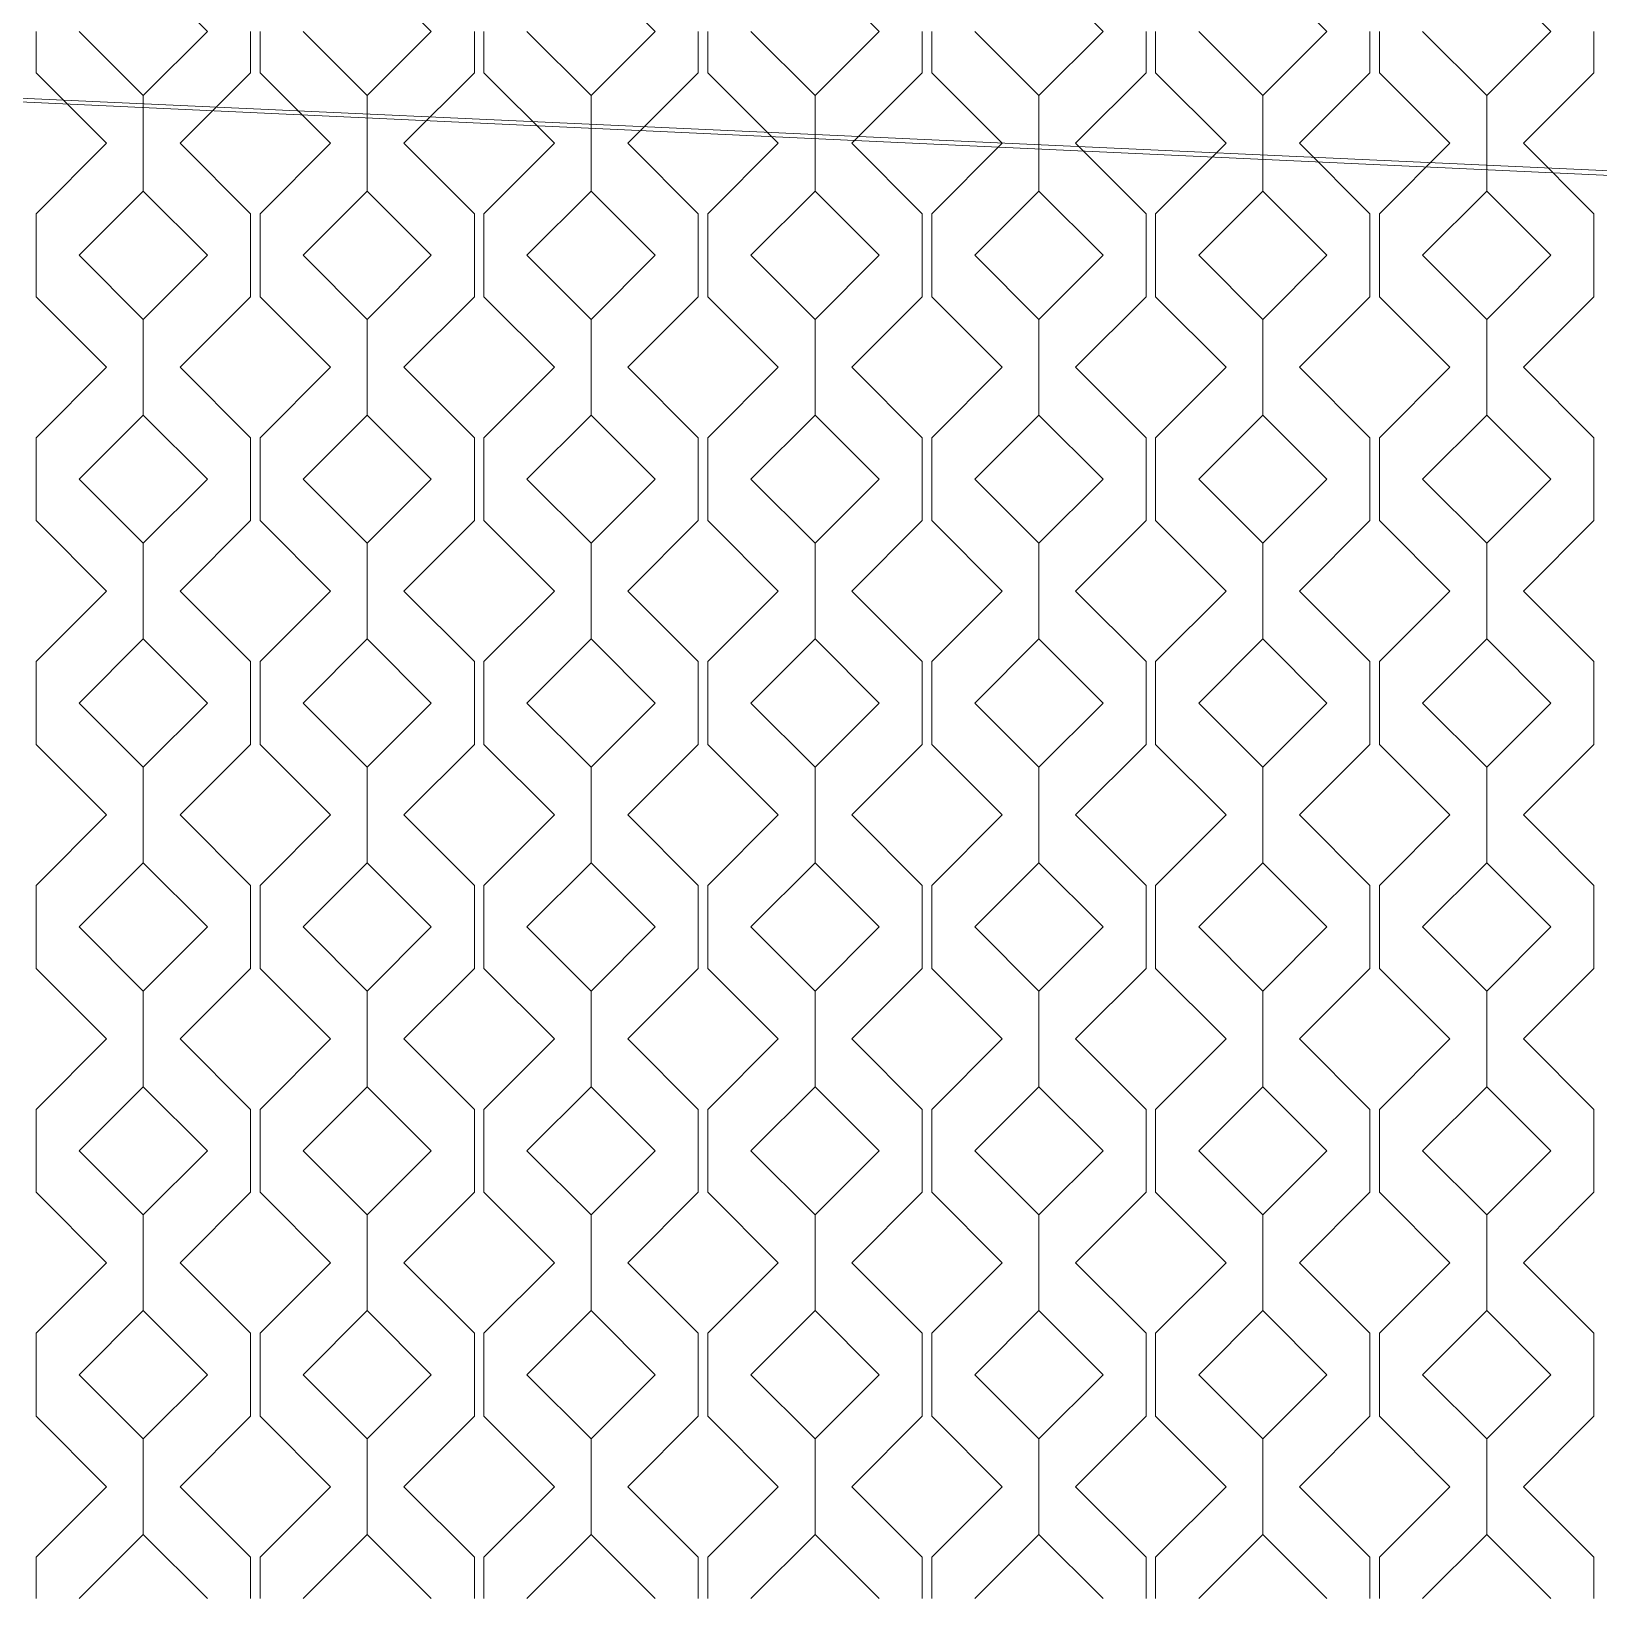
# Model space of a CAD drawing. Header units: millimetres. Extents: x -20794 to 71174, y -103753 to 30644.
# Drawn here: x 9167 to 11500, y 15667 to 18000 of the extents above; entities that cross this region are included whole.
import ezdxf

# ---------------------------------------------------------------- set-up
doc = ezdxf.new("R2010")
doc.units = ezdxf.units.MM
doc.header["$MEASUREMENT"] = 0
doc.layers.add('2D - Общий_Ном._пера__1', color=7, linetype='Continuous', lineweight=13)
doc.layers.add('Местность - Рельеф_Ном._пера__1', color=7, linetype='Continuous', lineweight=13)
doc.layers.add('Местность - Рельеф', color=7, linetype='Continuous')
doc.layers.add('Местность - Рельеф_Ном._пера__102', color=7, linetype='Continuous', lineweight=5, true_color=0xcccccc)

# ---------------------------------------------------------------- blocks, each defined once
blk = doc.blocks.new('*X1')
at = {"layer": 'Местность - Рельеф_Ном._пера__102', "color": 254, "linetype": 'Continuous', "lineweight": 5, "true_color": 0xcccccc}
for p, q in [((9333.324165, 18095.4116), (9428.7538, 17999.982)), ((9666.657165, 18095.4116), (9762.0868, 17999.982)), ((9999.990165, 18095.4116), (10095.4198, 17999.982)), ((10333.323165, 18095.4116), (10428.7528, 17999.982)), ((10666.656165, 18095.4116), (10762.0858, 17999.982)), ((10999.989165, 18095.4116), (11095.4188, 17999.982)), ((11333.322165, 18095.4116), (11428.7518, 17999.982)), ((9173.755, 17999.982), (9173.755, 17938.238)), ((9333.324, 17904.553), (9237.895, 17999.982)), ((9428.7536, 17999.982), (9333.324, 17904.553)), ((9492.893, 17999.982), (9492.893, 17938.238)), ((9507.088, 17999.982), (9507.088, 17938.238)), ((9666.657, 17904.553), (9571.228, 17999.982)), ((9762.0866, 17999.982), (9666.657, 17904.553)), ((9826.226, 17999.982), (9826.226, 17938.238)), ((9840.421, 17999.982), (9840.421, 17938.238)), ((9999.99, 17904.553), (9904.561, 17999.982)), ((10095.4196, 17999.982), (9999.99, 17904.553)), ((10159.559, 17999.982), (10159.559, 17938.238)), ((10173.754, 17999.982), (10173.754, 17938.238)), ((10333.323, 17904.553), (10237.894, 17999.982)), ((10428.7526, 17999.982), (10333.323, 17904.553)), ((10492.892, 17999.982), (10492.892, 17938.238)), ((10507.087, 17999.982), (10507.087, 17938.238)), ((10666.656, 17904.553), (10571.227, 17999.982)), ((10762.0856, 17999.982), (10666.656, 17904.553)), ((10826.225, 17999.982), (10826.225, 17938.238)), ((10840.42, 17999.982), (10840.42, 17938.238)), ((10999.989, 17904.553), (10904.56, 17999.982)), ((11095.4186, 17999.982), (10999.989, 17904.553)), ((11159.558, 17999.982), (11159.558, 17938.238)), ((11173.753, 17999.982), (11173.753, 17938.238)), ((11333.322, 17904.553), (11237.893, 17999.982)), ((11428.7516, 17999.982), (11333.322, 17904.553)), ((11492.891, 17999.982), (11492.891, 17938.238)), ((9278.677, 17833.316), (9173.755, 17938.238)), ((9492.893, 17938.238), (9387.9709, 17833.316)), ((9612.01, 17833.316), (9507.088, 17938.238)), ((9826.226, 17938.238), (9721.3039, 17833.316)), ((9945.343, 17833.316), (9840.421, 17938.238)), ((10159.559, 17938.238), (10054.6369, 17833.316)), ((10278.676, 17833.316), (10173.754, 17938.238)), ((10492.892, 17938.238), (10387.9699, 17833.316)), ((10612.009, 17833.316), (10507.087, 17938.238)), ((10826.225, 17938.238), (10721.3029, 17833.316)), ((10945.342, 17833.316), (10840.42, 17938.238)), ((11159.558, 17938.238), (11054.6359, 17833.316)), ((11278.675, 17833.316), (11173.753, 17938.238)), ((11492.891, 17938.238), (11387.9689, 17833.316)), ((9333.324, 17762.0786), (9333.324, 17904.553)), ((9333.324165, 17904.553), (9333.324165, 17762.0786)), ((9666.657, 17762.0786), (9666.657, 17904.553)), ((9666.657165, 17904.553), (9666.657165, 17762.0786)), ((9999.99, 17762.0786), (9999.99, 17904.553)), ((9999.990165, 17904.553), (9999.990165, 17762.0786)), ((10333.323, 17762.0786), (10333.323, 17904.553)), ((10333.323165, 17904.553), (10333.323165, 17762.0786)), ((10666.656, 17762.0786), (10666.656, 17904.553)), ((10666.656165, 17904.553), (10666.656165, 17762.0786)), ((10999.989, 17762.0786), (10999.989, 17904.553)), ((10999.989165, 17904.553), (10999.989165, 17762.0786)), ((11333.322, 17762.0786), (11333.322, 17904.553)), ((11333.322165, 17904.553), (11333.322165, 17762.0786)), ((9173.755, 17728.3935), (9278.677, 17833.316)), ((9387.9709, 17833.316), (9492.893, 17728.3935)), ((9507.088, 17728.3935), (9612.01, 17833.316)), ((9721.3039, 17833.316), (9826.226, 17728.3935)), ((9840.421, 17728.3935), (9945.343, 17833.316)), ((10054.6369, 17833.316), (10159.559, 17728.3935)), ((10173.754, 17728.3935), (10278.676, 17833.316)), ((10387.9699, 17833.316), (10492.892, 17728.3935)), ((10507.087, 17728.3935), (10612.009, 17833.316)), ((10721.3029, 17833.316), (10826.225, 17728.3935)), ((10840.42, 17728.3935), (10945.342, 17833.316)), ((11054.6359, 17833.316), (11159.558, 17728.3935)), ((11173.753, 17728.3935), (11278.675, 17833.316)), ((11387.9689, 17833.316), (11492.891, 17728.3935)), ((9237.895, 17666.649165), (9333.324, 17762.0788)), ((9333.324165, 17762.0786), (9428.7538, 17666.649)), ((9571.228, 17666.649165), (9666.657, 17762.0788)), ((9666.657165, 17762.0786), (9762.0868, 17666.649)), ((9904.561, 17666.649165), (9999.99, 17762.0788)), ((9999.990165, 17762.0786), (10095.4198, 17666.649)), ((10237.894, 17666.649165), (10333.323, 17762.0788)), ((10333.323165, 17762.0786), (10428.7528, 17666.649)), ((10571.227, 17666.649165), (10666.656, 17762.0788)), ((10666.656165, 17762.0786), (10762.0858, 17666.649)), ((10904.56, 17666.649165), (10999.989, 17762.0788)), ((10999.989165, 17762.0786), (11095.4188, 17666.649)), ((11237.893, 17666.649165), (11333.322, 17762.0788)), ((11333.322165, 17762.0786), (11428.7518, 17666.649)), ((9173.755, 17728.3935), (9173.755, 17666.649)), ((9492.893, 17728.3935), (9492.893, 17666.649)), ((9507.088, 17728.3935), (9507.088, 17666.649)), ((9826.226, 17728.3935), (9826.226, 17666.649)), ((9840.421, 17728.3935), (9840.421, 17666.649)), ((10159.559, 17728.3935), (10159.559, 17666.649)), ((10173.754, 17728.3935), (10173.754, 17666.649)), ((10492.892, 17728.3935), (10492.892, 17666.649)), ((10507.087, 17728.3935), (10507.087, 17666.649)), ((10826.225, 17728.3935), (10826.225, 17666.649)), ((10840.42, 17728.3935), (10840.42, 17666.649)), ((11159.558, 17728.3935), (11159.558, 17666.649)), ((11173.753, 17728.3935), (11173.753, 17666.649)), ((11492.891, 17728.3935), (11492.891, 17666.649)), ((9173.755, 17666.649), (9173.755, 17604.905)), ((9333.324, 17571.22), (9237.895, 17666.649)), ((9428.7536, 17666.649), (9333.324, 17571.22)), ((9492.893, 17666.649), (9492.893, 17604.905)), ((9507.088, 17666.649), (9507.088, 17604.905)), ((9666.657, 17571.22), (9571.228, 17666.649)), ((9762.0866, 17666.649), (9666.657, 17571.22)), ((9826.226, 17666.649), (9826.226, 17604.905)), ((9840.421, 17666.649), (9840.421, 17604.905)), ((9999.99, 17571.22), (9904.561, 17666.649)), ((10095.4196, 17666.649), (9999.99, 17571.22)), ((10159.559, 17666.649), (10159.559, 17604.905)), ((10173.754, 17666.649), (10173.754, 17604.905)), ((10333.323, 17571.22), (10237.894, 17666.649)), ((10428.7526, 17666.649), (10333.323, 17571.22)), ((10492.892, 17666.649), (10492.892, 17604.905)), ((10507.087, 17666.649), (10507.087, 17604.905)), ((10666.656, 17571.22), (10571.227, 17666.649)), ((10762.0856, 17666.649), (10666.656, 17571.22)), ((10826.225, 17666.649), (10826.225, 17604.905)), ((10840.42, 17666.649), (10840.42, 17604.905)), ((10999.989, 17571.22), (10904.56, 17666.649)), ((11095.4186, 17666.649), (10999.989, 17571.22)), ((11159.558, 17666.649), (11159.558, 17604.905)), ((11173.753, 17666.649), (11173.753, 17604.905)), ((11333.322, 17571.22), (11237.893, 17666.649)), ((11428.7516, 17666.649), (11333.322, 17571.22)), ((11492.891, 17666.649), (11492.891, 17604.905)), ((9278.677, 17499.983), (9173.755, 17604.905)), ((9492.893, 17604.905), (9387.9709, 17499.983)), ((9612.01, 17499.983), (9507.088, 17604.905)), ((9826.226, 17604.905), (9721.3039, 17499.983)), ((9945.343, 17499.983), (9840.421, 17604.905)), ((10159.559, 17604.905), (10054.6369, 17499.983)), ((10278.676, 17499.983), (10173.754, 17604.905)), ((10492.892, 17604.905), (10387.9699, 17499.983)), ((10612.009, 17499.983), (10507.087, 17604.905)), ((10826.225, 17604.905), (10721.3029, 17499.983)), ((10945.342, 17499.983), (10840.42, 17604.905)), ((11159.558, 17604.905), (11054.6359, 17499.983)), ((11278.675, 17499.983), (11173.753, 17604.905)), ((11492.891, 17604.905), (11387.9689, 17499.983)), ((9333.324, 17428.7456), (9333.324, 17571.22)), ((9333.324165, 17571.22), (9333.324165, 17428.7456)), ((9666.657, 17428.7456), (9666.657, 17571.22)), ((9666.657165, 17571.22), (9666.657165, 17428.7456)), ((9999.99, 17428.7456), (9999.99, 17571.22)), ((9999.990165, 17571.22), (9999.990165, 17428.7456)), ((10333.323, 17428.7456), (10333.323, 17571.22)), ((10333.323165, 17571.22), (10333.323165, 17428.7456)), ((10666.656, 17428.7456), (10666.656, 17571.22)), ((10666.656165, 17571.22), (10666.656165, 17428.7456)), ((10999.989, 17428.7456), (10999.989, 17571.22)), ((10999.989165, 17571.22), (10999.989165, 17428.7456)), ((11333.322, 17428.7456), (11333.322, 17571.22)), ((11333.322165, 17571.22), (11333.322165, 17428.7456)), ((9173.755, 17395.0605), (9278.677, 17499.983)), ((9387.9709, 17499.983), (9492.893, 17395.0605)), ((9507.088, 17395.0605), (9612.01, 17499.983)), ((9721.3039, 17499.983), (9826.226, 17395.0605)), ((9840.421, 17395.0605), (9945.343, 17499.983)), ((10054.6369, 17499.983), (10159.559, 17395.0605)), ((10173.754, 17395.0605), (10278.676, 17499.983)), ((10387.9699, 17499.983), (10492.892, 17395.0605)), ((10507.087, 17395.0605), (10612.009, 17499.983)), ((10721.3029, 17499.983), (10826.225, 17395.0605)), ((10840.42, 17395.0605), (10945.342, 17499.983)), ((11054.6359, 17499.983), (11159.558, 17395.0605)), ((11173.753, 17395.0605), (11278.675, 17499.983)), ((11387.9689, 17499.983), (11492.891, 17395.0605)), ((9237.895, 17333.316165), (9333.324, 17428.7458)), ((9333.324165, 17428.7456), (9428.7538, 17333.316)), ((9571.228, 17333.316165), (9666.657, 17428.7458)), ((9666.657165, 17428.7456), (9762.0868, 17333.316)), ((9904.561, 17333.316165), (9999.99, 17428.7458)), ((9999.990165, 17428.7456), (10095.4198, 17333.316)), ((10237.894, 17333.316165), (10333.323, 17428.7458)), ((10333.323165, 17428.7456), (10428.7528, 17333.316)), ((10571.227, 17333.316165), (10666.656, 17428.7458)), ((10666.656165, 17428.7456), (10762.0858, 17333.316)), ((10904.56, 17333.316165), (10999.989, 17428.7458)), ((10999.989165, 17428.7456), (11095.4188, 17333.316)), ((11237.893, 17333.316165), (11333.322, 17428.7458)), ((11333.322165, 17428.7456), (11428.7518, 17333.316)), ((9173.755, 17395.0605), (9173.755, 17333.316)), ((9492.893, 17395.0605), (9492.893, 17333.316)), ((9507.088, 17395.0605), (9507.088, 17333.316)), ((9826.226, 17395.0605), (9826.226, 17333.316)), ((9840.421, 17395.0605), (9840.421, 17333.316)), ((10159.559, 17395.0605), (10159.559, 17333.316)), ((10173.754, 17395.0605), (10173.754, 17333.316)), ((10492.892, 17395.0605), (10492.892, 17333.316)), ((10507.087, 17395.0605), (10507.087, 17333.316)), ((10826.225, 17395.0605), (10826.225, 17333.316)), ((10840.42, 17395.0605), (10840.42, 17333.316)), ((11159.558, 17395.0605), (11159.558, 17333.316)), ((11173.753, 17395.0605), (11173.753, 17333.316)), ((11492.891, 17395.0605), (11492.891, 17333.316)), ((9173.755, 17333.316), (9173.755, 17271.572)), ((9333.324, 17237.887), (9237.895, 17333.316)), ((9428.7536, 17333.316), (9333.324, 17237.887)), ((9492.893, 17333.316), (9492.893, 17271.572)), ((9507.088, 17333.316), (9507.088, 17271.572)), ((9666.657, 17237.887), (9571.228, 17333.316)), ((9762.0866, 17333.316), (9666.657, 17237.887)), ((9826.226, 17333.316), (9826.226, 17271.572)), ((9840.421, 17333.316), (9840.421, 17271.572)), ((9999.99, 17237.887), (9904.561, 17333.316)), ((10095.4196, 17333.316), (9999.99, 17237.887)), ((10159.559, 17333.316), (10159.559, 17271.572)), ((10173.754, 17333.316), (10173.754, 17271.572)), ((10333.323, 17237.887), (10237.894, 17333.316)), ((10428.7526, 17333.316), (10333.323, 17237.887)), ((10492.892, 17333.316), (10492.892, 17271.572)), ((10507.087, 17333.316), (10507.087, 17271.572)), ((10666.656, 17237.887), (10571.227, 17333.316)), ((10762.0856, 17333.316), (10666.656, 17237.887)), ((10826.225, 17333.316), (10826.225, 17271.572)), ((10840.42, 17333.316), (10840.42, 17271.572)), ((10999.989, 17237.887), (10904.56, 17333.316)), ((11095.4186, 17333.316), (10999.989, 17237.887)), ((11159.558, 17333.316), (11159.558, 17271.572)), ((11173.753, 17333.316), (11173.753, 17271.572)), ((11333.322, 17237.887), (11237.893, 17333.316)), ((11428.7516, 17333.316), (11333.322, 17237.887)), ((11492.891, 17333.316), (11492.891, 17271.572)), ((9278.677, 17166.65), (9173.755, 17271.572)), ((9492.893, 17271.572), (9387.9709, 17166.65)), ((9612.01, 17166.65), (9507.088, 17271.572)), ((9826.226, 17271.572), (9721.3039, 17166.65)), ((9945.343, 17166.65), (9840.421, 17271.572)), ((10159.559, 17271.572), (10054.6369, 17166.65)), ((10278.676, 17166.65), (10173.754, 17271.572)), ((10492.892, 17271.572), (10387.9699, 17166.65)), ((10612.009, 17166.65), (10507.087, 17271.572)), ((10826.225, 17271.572), (10721.3029, 17166.65)), ((10945.342, 17166.65), (10840.42, 17271.572)), ((11159.558, 17271.572), (11054.6359, 17166.65)), ((11278.675, 17166.65), (11173.753, 17271.572)), ((11492.891, 17271.572), (11387.9689, 17166.65)), ((9333.324, 17095.4126), (9333.324, 17237.887)), ((9333.324165, 17237.887), (9333.324165, 17095.4126)), ((9666.657, 17095.4126), (9666.657, 17237.887)), ((9666.657165, 17237.887), (9666.657165, 17095.4126)), ((9999.99, 17095.4126), (9999.99, 17237.887)), ((9999.990165, 17237.887), (9999.990165, 17095.4126)), ((10333.323, 17095.4126), (10333.323, 17237.887)), ((10333.323165, 17237.887), (10333.323165, 17095.4126)), ((10666.656, 17095.4126), (10666.656, 17237.887)), ((10666.656165, 17237.887), (10666.656165, 17095.4126)), ((10999.989, 17095.4126), (10999.989, 17237.887)), ((10999.989165, 17237.887), (10999.989165, 17095.4126)), ((11333.322, 17095.4126), (11333.322, 17237.887)), ((11333.322165, 17237.887), (11333.322165, 17095.4126)), ((9173.755, 17061.7275), (9278.677, 17166.65)), ((9387.9709, 17166.65), (9492.893, 17061.7275)), ((9507.088, 17061.7275), (9612.01, 17166.65)), ((9721.3039, 17166.65), (9826.226, 17061.7275)), ((9840.421, 17061.7275), (9945.343, 17166.65)), ((10054.6369, 17166.65), (10159.559, 17061.7275)), ((10173.754, 17061.7275), (10278.676, 17166.65)), ((10387.9699, 17166.65), (10492.892, 17061.7275)), ((10507.087, 17061.7275), (10612.009, 17166.65)), ((10721.3029, 17166.65), (10826.225, 17061.7275)), ((10840.42, 17061.7275), (10945.342, 17166.65)), ((11054.6359, 17166.65), (11159.558, 17061.7275)), ((11173.753, 17061.7275), (11278.675, 17166.65)), ((11387.9689, 17166.65), (11492.891, 17061.7275)), ((9237.895, 16999.983165), (9333.324, 17095.4128)), ((9333.324165, 17095.4126), (9428.7538, 16999.983)), ((9571.228, 16999.983165), (9666.657, 17095.4128)), ((9666.657165, 17095.4126), (9762.0868, 16999.983)), ((9904.561, 16999.983165), (9999.99, 17095.4128)), ((9999.990165, 17095.4126), (10095.4198, 16999.983)), ((10237.894, 16999.983165), (10333.323, 17095.4128)), ((10333.323165, 17095.4126), (10428.7528, 16999.983)), ((10571.227, 16999.983165), (10666.656, 17095.4128)), ((10666.656165, 17095.4126), (10762.0858, 16999.983)), ((10904.56, 16999.983165), (10999.989, 17095.4128)), ((10999.989165, 17095.4126), (11095.4188, 16999.983)), ((11237.893, 16999.983165), (11333.322, 17095.4128)), ((11333.322165, 17095.4126), (11428.7518, 16999.983)), ((9173.755, 17061.7275), (9173.755, 16999.983)), ((9492.893, 17061.7275), (9492.893, 16999.983)), ((9507.088, 17061.7275), (9507.088, 16999.983)), ((9826.226, 17061.7275), (9826.226, 16999.983)), ((9840.421, 17061.7275), (9840.421, 16999.983)), ((10159.559, 17061.7275), (10159.559, 16999.983)), ((10173.754, 17061.7275), (10173.754, 16999.983)), ((10492.892, 17061.7275), (10492.892, 16999.983)), ((10507.087, 17061.7275), (10507.087, 16999.983)), ((10826.225, 17061.7275), (10826.225, 16999.983)), ((10840.42, 17061.7275), (10840.42, 16999.983)), ((11159.558, 17061.7275), (11159.558, 16999.983)), ((11173.753, 17061.7275), (11173.753, 16999.983)), ((11492.891, 17061.7275), (11492.891, 16999.983)), ((9173.755, 16999.983), (9173.755, 16938.239)), ((9333.324, 16904.554), (9237.895, 16999.983)), ((9428.7536, 16999.983), (9333.324, 16904.554)), ((9492.893, 16999.983), (9492.893, 16938.239)), ((9507.088, 16999.983), (9507.088, 16938.239)), ((9666.657, 16904.554), (9571.228, 16999.983)), ((9762.0866, 16999.983), (9666.657, 16904.554)), ((9826.226, 16999.983), (9826.226, 16938.239)), ((9840.421, 16999.983), (9840.421, 16938.239)), ((9999.99, 16904.554), (9904.561, 16999.983)), ((10095.4196, 16999.983), (9999.99, 16904.554)), ((10159.559, 16999.983), (10159.559, 16938.239)), ((10173.754, 16999.983), (10173.754, 16938.239)), ((10333.323, 16904.554), (10237.894, 16999.983)), ((10428.7526, 16999.983), (10333.323, 16904.554)), ((10492.892, 16999.983), (10492.892, 16938.239)), ((10507.087, 16999.983), (10507.087, 16938.239)), ((10666.656, 16904.554), (10571.227, 16999.983)), ((10762.0856, 16999.983), (10666.656, 16904.554)), ((10826.225, 16999.983), (10826.225, 16938.239)), ((10840.42, 16999.983), (10840.42, 16938.239)), ((10999.989, 16904.554), (10904.56, 16999.983)), ((11095.4186, 16999.983), (10999.989, 16904.554)), ((11159.558, 16999.983), (11159.558, 16938.239)), ((11173.753, 16999.983), (11173.753, 16938.239)), ((11333.322, 16904.554), (11237.893, 16999.983)), ((11428.7516, 16999.983), (11333.322, 16904.554)), ((11492.891, 16999.983), (11492.891, 16938.239)), ((9278.677, 16833.317), (9173.755, 16938.239)), ((9492.893, 16938.239), (9387.9709, 16833.317)), ((9612.01, 16833.317), (9507.088, 16938.239)), ((9826.226, 16938.239), (9721.3039, 16833.317)), ((9945.343, 16833.317), (9840.421, 16938.239)), ((10159.559, 16938.239), (10054.6369, 16833.317)), ((10278.676, 16833.317), (10173.754, 16938.239)), ((10492.892, 16938.239), (10387.9699, 16833.317)), ((10612.009, 16833.317), (10507.087, 16938.239)), ((10826.225, 16938.239), (10721.3029, 16833.317)), ((10945.342, 16833.317), (10840.42, 16938.239)), ((11159.558, 16938.239), (11054.6359, 16833.317)), ((11278.675, 16833.317), (11173.753, 16938.239)), ((11492.891, 16938.239), (11387.9689, 16833.317)), ((9333.324, 16762.0796), (9333.324, 16904.554)), ((9333.324165, 16904.554), (9333.324165, 16762.0796)), ((9666.657, 16762.0796), (9666.657, 16904.554)), ((9666.657165, 16904.554), (9666.657165, 16762.0796)), ((9999.99, 16762.0796), (9999.99, 16904.554)), ((9999.990165, 16904.554), (9999.990165, 16762.0796)), ((10333.323, 16762.0796), (10333.323, 16904.554)), ((10333.323165, 16904.554), (10333.323165, 16762.0796)), ((10666.656, 16762.0796), (10666.656, 16904.554)), ((10666.656165, 16904.554), (10666.656165, 16762.0796)), ((10999.989, 16762.0796), (10999.989, 16904.554)), ((10999.989165, 16904.554), (10999.989165, 16762.0796)), ((11333.322, 16762.0796), (11333.322, 16904.554)), ((11333.322165, 16904.554), (11333.322165, 16762.0796)), ((9173.755, 16728.3945), (9278.677, 16833.317)), ((9387.9709, 16833.317), (9492.893, 16728.3945)), ((9507.088, 16728.3945), (9612.01, 16833.317)), ((9721.3039, 16833.317), (9826.226, 16728.3945)), ((9840.421, 16728.3945), (9945.343, 16833.317)), ((10054.6369, 16833.317), (10159.559, 16728.3945)), ((10173.754, 16728.3945), (10278.676, 16833.317)), ((10387.9699, 16833.317), (10492.892, 16728.3945)), ((10507.087, 16728.3945), (10612.009, 16833.317)), ((10721.3029, 16833.317), (10826.225, 16728.3945)), ((10840.42, 16728.3945), (10945.342, 16833.317)), ((11054.6359, 16833.317), (11159.558, 16728.3945)), ((11173.753, 16728.3945), (11278.675, 16833.317)), ((11387.9689, 16833.317), (11492.891, 16728.3945)), ((9237.895, 16666.650165), (9333.324, 16762.0798)), ((9333.324165, 16762.0796), (9428.7538, 16666.65)), ((9571.228, 16666.650165), (9666.657, 16762.0798)), ((9666.657165, 16762.0796), (9762.0868, 16666.65)), ((9904.561, 16666.650165), (9999.99, 16762.0798)), ((9999.990165, 16762.0796), (10095.4198, 16666.65)), ((10237.894, 16666.650165), (10333.323, 16762.0798)), ((10333.323165, 16762.0796), (10428.7528, 16666.65)), ((10571.227, 16666.650165), (10666.656, 16762.0798)), ((10666.656165, 16762.0796), (10762.0858, 16666.65)), ((10904.56, 16666.650165), (10999.989, 16762.0798)), ((10999.989165, 16762.0796), (11095.4188, 16666.65)), ((11237.893, 16666.650165), (11333.322, 16762.0798)), ((11333.322165, 16762.0796), (11428.7518, 16666.65)), ((9173.755, 16728.3945), (9173.755, 16666.65)), ((9492.893, 16728.3945), (9492.893, 16666.65)), ((9507.088, 16728.3945), (9507.088, 16666.65)), ((9826.226, 16728.3945), (9826.226, 16666.65)), ((9840.421, 16728.3945), (9840.421, 16666.65)), ((10159.559, 16728.3945), (10159.559, 16666.65)), ((10173.754, 16728.3945), (10173.754, 16666.65)), ((10492.892, 16728.3945), (10492.892, 16666.65)), ((10507.087, 16728.3945), (10507.087, 16666.65)), ((10826.225, 16728.3945), (10826.225, 16666.65)), ((10840.42, 16728.3945), (10840.42, 16666.65)), ((11159.558, 16728.3945), (11159.558, 16666.65)), ((11173.753, 16728.3945), (11173.753, 16666.65)), ((11492.891, 16728.3945), (11492.891, 16666.65)), ((9173.755, 16666.65), (9173.755, 16604.906)), ((9333.324, 16571.221), (9237.895, 16666.65)), ((9428.7536, 16666.65), (9333.324, 16571.221)), ((9492.893, 16666.65), (9492.893, 16604.906)), ((9507.088, 16666.65), (9507.088, 16604.906)), ((9666.657, 16571.221), (9571.228, 16666.65)), ((9762.0866, 16666.65), (9666.657, 16571.221)), ((9826.226, 16666.65), (9826.226, 16604.906)), ((9840.421, 16666.65), (9840.421, 16604.906)), ((9999.99, 16571.221), (9904.561, 16666.65)), ((10095.4196, 16666.65), (9999.99, 16571.221)), ((10159.559, 16666.65), (10159.559, 16604.906)), ((10173.754, 16666.65), (10173.754, 16604.906)), ((10333.323, 16571.221), (10237.894, 16666.65)), ((10428.7526, 16666.65), (10333.323, 16571.221)), ((10492.892, 16666.65), (10492.892, 16604.906)), ((10507.087, 16666.65), (10507.087, 16604.906)), ((10666.656, 16571.221), (10571.227, 16666.65)), ((10762.0856, 16666.65), (10666.656, 16571.221)), ((10826.225, 16666.65), (10826.225, 16604.906)), ((10840.42, 16666.65), (10840.42, 16604.906)), ((10999.989, 16571.221), (10904.56, 16666.65)), ((11095.4186, 16666.65), (10999.989, 16571.221)), ((11159.558, 16666.65), (11159.558, 16604.906)), ((11173.753, 16666.65), (11173.753, 16604.906)), ((11333.322, 16571.221), (11237.893, 16666.65)), ((11428.7516, 16666.65), (11333.322, 16571.221)), ((11492.891, 16666.65), (11492.891, 16604.906)), ((9278.677, 16499.984), (9173.755, 16604.906)), ((9492.893, 16604.906), (9387.9709, 16499.984)), ((9612.01, 16499.984), (9507.088, 16604.906)), ((9826.226, 16604.906), (9721.3039, 16499.984)), ((9945.343, 16499.984), (9840.421, 16604.906)), ((10159.559, 16604.906), (10054.6369, 16499.984)), ((10278.676, 16499.984), (10173.754, 16604.906)), ((10492.892, 16604.906), (10387.9699, 16499.984)), ((10612.009, 16499.984), (10507.087, 16604.906)), ((10826.225, 16604.906), (10721.3029, 16499.984)), ((10945.342, 16499.984), (10840.42, 16604.906)), ((11159.558, 16604.906), (11054.6359, 16499.984)), ((11278.675, 16499.984), (11173.753, 16604.906)), ((11492.891, 16604.906), (11387.9689, 16499.984)), ((9333.324, 16428.7466), (9333.324, 16571.221)), ((9333.324165, 16571.221), (9333.324165, 16428.7466)), ((9666.657, 16428.7466), (9666.657, 16571.221)), ((9666.657165, 16571.221), (9666.657165, 16428.7466)), ((9999.99, 16428.7466), (9999.99, 16571.221)), ((9999.990165, 16571.221), (9999.990165, 16428.7466)), ((10333.323, 16428.7466), (10333.323, 16571.221)), ((10333.323165, 16571.221), (10333.323165, 16428.7466)), ((10666.656, 16428.7466), (10666.656, 16571.221)), ((10666.656165, 16571.221), (10666.656165, 16428.7466)), ((10999.989, 16428.7466), (10999.989, 16571.221)), ((10999.989165, 16571.221), (10999.989165, 16428.7466)), ((11333.322, 16428.7466), (11333.322, 16571.221)), ((11333.322165, 16571.221), (11333.322165, 16428.7466)), ((9173.755, 16395.0615), (9278.677, 16499.984)), ((9387.9709, 16499.984), (9492.893, 16395.0615)), ((9507.088, 16395.0615), (9612.01, 16499.984)), ((9721.3039, 16499.984), (9826.226, 16395.0615)), ((9840.421, 16395.0615), (9945.343, 16499.984)), ((10054.6369, 16499.984), (10159.559, 16395.0615)), ((10173.754, 16395.0615), (10278.676, 16499.984)), ((10387.9699, 16499.984), (10492.892, 16395.0615)), ((10507.087, 16395.0615), (10612.009, 16499.984)), ((10721.3029, 16499.984), (10826.225, 16395.0615)), ((10840.42, 16395.0615), (10945.342, 16499.984)), ((11054.6359, 16499.984), (11159.558, 16395.0615)), ((11173.753, 16395.0615), (11278.675, 16499.984)), ((11387.9689, 16499.984), (11492.891, 16395.0615)), ((9237.895, 16333.317165), (9333.324, 16428.7468)), ((9333.324165, 16428.7466), (9428.7538, 16333.317)), ((9571.228, 16333.317165), (9666.657, 16428.7468)), ((9666.657165, 16428.7466), (9762.0868, 16333.317)), ((9904.561, 16333.317165), (9999.99, 16428.7468)), ((9999.990165, 16428.7466), (10095.4198, 16333.317)), ((10237.894, 16333.317165), (10333.323, 16428.7468)), ((10333.323165, 16428.7466), (10428.7528, 16333.317)), ((10571.227, 16333.317165), (10666.656, 16428.7468)), ((10666.656165, 16428.7466), (10762.0858, 16333.317)), ((10904.56, 16333.317165), (10999.989, 16428.7468)), ((10999.989165, 16428.7466), (11095.4188, 16333.317)), ((11237.893, 16333.317165), (11333.322, 16428.7468)), ((11333.322165, 16428.7466), (11428.7518, 16333.317)), ((9173.755, 16395.0615), (9173.755, 16333.317)), ((9492.893, 16395.0615), (9492.893, 16333.317)), ((9507.088, 16395.0615), (9507.088, 16333.317)), ((9826.226, 16395.0615), (9826.226, 16333.317)), ((9840.421, 16395.0615), (9840.421, 16333.317)), ((10159.559, 16395.0615), (10159.559, 16333.317)), ((10173.754, 16395.0615), (10173.754, 16333.317)), ((10492.892, 16395.0615), (10492.892, 16333.317)), ((10507.087, 16395.0615), (10507.087, 16333.317)), ((10826.225, 16395.0615), (10826.225, 16333.317)), ((10840.42, 16395.0615), (10840.42, 16333.317)), ((11159.558, 16395.0615), (11159.558, 16333.317)), ((11173.753, 16395.0615), (11173.753, 16333.317)), ((11492.891, 16395.0615), (11492.891, 16333.317)), ((9173.755, 16333.317), (9173.755, 16271.573)), ((9333.324, 16237.888), (9237.895, 16333.317)), ((9428.7536, 16333.317), (9333.324, 16237.888)), ((9492.893, 16333.317), (9492.893, 16271.573)), ((9507.088, 16333.317), (9507.088, 16271.573)), ((9666.657, 16237.888), (9571.228, 16333.317)), ((9762.0866, 16333.317), (9666.657, 16237.888)), ((9826.226, 16333.317), (9826.226, 16271.573)), ((9840.421, 16333.317), (9840.421, 16271.573)), ((9999.99, 16237.888), (9904.561, 16333.317)), ((10095.4196, 16333.317), (9999.99, 16237.888)), ((10159.559, 16333.317), (10159.559, 16271.573)), ((10173.754, 16333.317), (10173.754, 16271.573)), ((10333.323, 16237.888), (10237.894, 16333.317)), ((10428.7526, 16333.317), (10333.323, 16237.888)), ((10492.892, 16333.317), (10492.892, 16271.573)), ((10507.087, 16333.317), (10507.087, 16271.573)), ((10666.656, 16237.888), (10571.227, 16333.317)), ((10762.0856, 16333.317), (10666.656, 16237.888)), ((10826.225, 16333.317), (10826.225, 16271.573)), ((10840.42, 16333.317), (10840.42, 16271.573)), ((10999.989, 16237.888), (10904.56, 16333.317)), ((11095.4186, 16333.317), (10999.989, 16237.888)), ((11159.558, 16333.317), (11159.558, 16271.573)), ((11173.753, 16333.317), (11173.753, 16271.573)), ((11333.322, 16237.888), (11237.893, 16333.317)), ((11428.7516, 16333.317), (11333.322, 16237.888)), ((11492.891, 16333.317), (11492.891, 16271.573)), ((9278.677, 16166.651), (9173.755, 16271.573)), ((9492.893, 16271.573), (9387.9709, 16166.651)), ((9612.01, 16166.651), (9507.088, 16271.573)), ((9826.226, 16271.573), (9721.3039, 16166.651)), ((9945.343, 16166.651), (9840.421, 16271.573)), ((10159.559, 16271.573), (10054.6369, 16166.651)), ((10278.676, 16166.651), (10173.754, 16271.573)), ((10492.892, 16271.573), (10387.9699, 16166.651)), ((10612.009, 16166.651), (10507.087, 16271.573)), ((10826.225, 16271.573), (10721.3029, 16166.651)), ((10945.342, 16166.651), (10840.42, 16271.573)), ((11159.558, 16271.573), (11054.6359, 16166.651)), ((11278.675, 16166.651), (11173.753, 16271.573)), ((11492.891, 16271.573), (11387.9689, 16166.651)), ((9333.324, 16095.4136), (9333.324, 16237.888)), ((9333.324165, 16237.888), (9333.324165, 16095.4136)), ((9666.657, 16095.4136), (9666.657, 16237.888)), ((9666.657165, 16237.888), (9666.657165, 16095.4136)), ((9999.99, 16095.4136), (9999.99, 16237.888)), ((9999.990165, 16237.888), (9999.990165, 16095.4136)), ((10333.323, 16095.4136), (10333.323, 16237.888)), ((10333.323165, 16237.888), (10333.323165, 16095.4136)), ((10666.656, 16095.4136), (10666.656, 16237.888)), ((10666.656165, 16237.888), (10666.656165, 16095.4136)), ((10999.989, 16095.4136), (10999.989, 16237.888)), ((10999.989165, 16237.888), (10999.989165, 16095.4136)), ((11333.322, 16095.4136), (11333.322, 16237.888)), ((11333.322165, 16237.888), (11333.322165, 16095.4136)), ((9173.755, 16061.7285), (9278.677, 16166.651)), ((9387.9709, 16166.651), (9492.893, 16061.7285)), ((9507.088, 16061.7285), (9612.01, 16166.651)), ((9721.3039, 16166.651), (9826.226, 16061.7285)), ((9840.421, 16061.7285), (9945.343, 16166.651)), ((10054.6369, 16166.651), (10159.559, 16061.7285)), ((10173.754, 16061.7285), (10278.676, 16166.651)), ((10387.9699, 16166.651), (10492.892, 16061.7285)), ((10507.087, 16061.7285), (10612.009, 16166.651)), ((10721.3029, 16166.651), (10826.225, 16061.7285)), ((10840.42, 16061.7285), (10945.342, 16166.651)), ((11054.6359, 16166.651), (11159.558, 16061.7285)), ((11173.753, 16061.7285), (11278.675, 16166.651)), ((11387.9689, 16166.651), (11492.891, 16061.7285)), ((9237.895, 15999.984165), (9333.324, 16095.4138)), ((9333.324165, 16095.4136), (9428.7538, 15999.984)), ((9571.228, 15999.984165), (9666.657, 16095.4138)), ((9666.657165, 16095.4136), (9762.0868, 15999.984)), ((9904.561, 15999.984165), (9999.99, 16095.4138)), ((9999.990165, 16095.4136), (10095.4198, 15999.984)), ((10237.894, 15999.984165), (10333.323, 16095.4138)), ((10333.323165, 16095.4136), (10428.7528, 15999.984)), ((10571.227, 15999.984165), (10666.656, 16095.4138)), ((10666.656165, 16095.4136), (10762.0858, 15999.984)), ((10904.56, 15999.984165), (10999.989, 16095.4138)), ((10999.989165, 16095.4136), (11095.4188, 15999.984)), ((11237.893, 15999.984165), (11333.322, 16095.4138)), ((11333.322165, 16095.4136), (11428.7518, 15999.984)), ((9173.755, 16061.7285), (9173.755, 15999.984)), ((9492.893, 16061.7285), (9492.893, 15999.984)), ((9507.088, 16061.7285), (9507.088, 15999.984)), ((9826.226, 16061.7285), (9826.226, 15999.984)), ((9840.421, 16061.7285), (9840.421, 15999.984)), ((10159.559, 16061.7285), (10159.559, 15999.984)), ((10173.754, 16061.7285), (10173.754, 15999.984)), ((10492.892, 16061.7285), (10492.892, 15999.984)), ((10507.087, 16061.7285), (10507.087, 15999.984)), ((10826.225, 16061.7285), (10826.225, 15999.984)), ((10840.42, 16061.7285), (10840.42, 15999.984)), ((11159.558, 16061.7285), (11159.558, 15999.984)), ((11173.753, 16061.7285), (11173.753, 15999.984)), ((11492.891, 16061.7285), (11492.891, 15999.984)), ((9173.755, 15999.984), (9173.755, 15938.24)), ((9333.324, 15904.555), (9237.895, 15999.984)), ((9428.7536, 15999.984), (9333.324, 15904.555)), ((9492.893, 15999.984), (9492.893, 15938.24)), ((9507.088, 15999.984), (9507.088, 15938.24)), ((9666.657, 15904.555), (9571.228, 15999.984)), ((9762.0866, 15999.984), (9666.657, 15904.555)), ((9826.226, 15999.984), (9826.226, 15938.24)), ((9840.421, 15999.984), (9840.421, 15938.24)), ((9999.99, 15904.555), (9904.561, 15999.984)), ((10095.4196, 15999.984), (9999.99, 15904.555)), ((10159.559, 15999.984), (10159.559, 15938.24)), ((10173.754, 15999.984), (10173.754, 15938.24)), ((10333.323, 15904.555), (10237.894, 15999.984)), ((10428.7526, 15999.984), (10333.323, 15904.555)), ((10492.892, 15999.984), (10492.892, 15938.24)), ((10507.087, 15999.984), (10507.087, 15938.24)), ((10666.656, 15904.555), (10571.227, 15999.984)), ((10762.0856, 15999.984), (10666.656, 15904.555)), ((10826.225, 15999.984), (10826.225, 15938.24)), ((10840.42, 15999.984), (10840.42, 15938.24)), ((10999.989, 15904.555), (10904.56, 15999.984)), ((11095.4186, 15999.984), (10999.989, 15904.555)), ((11159.558, 15999.984), (11159.558, 15938.24)), ((11173.753, 15999.984), (11173.753, 15938.24)), ((11333.322, 15904.555), (11237.893, 15999.984)), ((11428.7516, 15999.984), (11333.322, 15904.555)), ((11492.891, 15999.984), (11492.891, 15938.24)), ((9278.677, 15833.318), (9173.755, 15938.24)), ((9492.893, 15938.24), (9387.9709, 15833.318)), ((9612.01, 15833.318), (9507.088, 15938.24)), ((9826.226, 15938.24), (9721.3039, 15833.318)), ((9945.343, 15833.318), (9840.421, 15938.24)), ((10159.559, 15938.24), (10054.6369, 15833.318)), ((10278.676, 15833.318), (10173.754, 15938.24)), ((10492.892, 15938.24), (10387.9699, 15833.318)), ((10612.009, 15833.318), (10507.087, 15938.24)), ((10826.225, 15938.24), (10721.3029, 15833.318)), ((10945.342, 15833.318), (10840.42, 15938.24)), ((11159.558, 15938.24), (11054.6359, 15833.318)), ((11278.675, 15833.318), (11173.753, 15938.24)), ((11492.891, 15938.24), (11387.9689, 15833.318)), ((9333.324, 15762.0806), (9333.324, 15904.555)), ((9333.324165, 15904.555), (9333.324165, 15762.0806)), ((9666.657, 15762.0806), (9666.657, 15904.555)), ((9666.657165, 15904.555), (9666.657165, 15762.0806)), ((9999.99, 15762.0806), (9999.99, 15904.555)), ((9999.990165, 15904.555), (9999.990165, 15762.0806)), ((10333.323, 15762.0806), (10333.323, 15904.555)), ((10333.323165, 15904.555), (10333.323165, 15762.0806)), ((10666.656, 15762.0806), (10666.656, 15904.555)), ((10666.656165, 15904.555), (10666.656165, 15762.0806)), ((10999.989, 15762.0806), (10999.989, 15904.555)), ((10999.989165, 15904.555), (10999.989165, 15762.0806)), ((11333.322, 15762.0806), (11333.322, 15904.555)), ((11333.322165, 15904.555), (11333.322165, 15762.0806)), ((9173.755, 15728.3955), (9278.677, 15833.318)), ((9387.9709, 15833.318), (9492.893, 15728.3955)), ((9507.088, 15728.3955), (9612.01, 15833.318)), ((9721.3039, 15833.318), (9826.226, 15728.3955)), ((9840.421, 15728.3955), (9945.343, 15833.318)), ((10054.6369, 15833.318), (10159.559, 15728.3955)), ((10173.754, 15728.3955), (10278.676, 15833.318)), ((10387.9699, 15833.318), (10492.892, 15728.3955)), ((10507.087, 15728.3955), (10612.009, 15833.318)), ((10721.3029, 15833.318), (10826.225, 15728.3955)), ((10840.42, 15728.3955), (10945.342, 15833.318)), ((11054.6359, 15833.318), (11159.558, 15728.3955)), ((11173.753, 15728.3955), (11278.675, 15833.318)), ((11387.9689, 15833.318), (11492.891, 15728.3955)), ((9237.895, 15666.651165), (9333.324, 15762.0808)), ((9333.324165, 15762.0806), (9428.7538, 15666.651)), ((9571.228, 15666.651165), (9666.657, 15762.0808)), ((9666.657165, 15762.0806), (9762.0868, 15666.651)), ((9904.561, 15666.651165), (9999.99, 15762.0808)), ((9999.990165, 15762.0806), (10095.4198, 15666.651)), ((10237.894, 15666.651165), (10333.323, 15762.0808)), ((10333.323165, 15762.0806), (10428.7528, 15666.651)), ((10571.227, 15666.651165), (10666.656, 15762.0808)), ((10666.656165, 15762.0806), (10762.0858, 15666.651)), ((10904.56, 15666.651165), (10999.989, 15762.0808)), ((10999.989165, 15762.0806), (11095.4188, 15666.651)), ((11237.893, 15666.651165), (11333.322, 15762.0808)), ((11333.322165, 15762.0806), (11428.7518, 15666.651)), ((9173.755, 15728.3955), (9173.755, 15666.651)), ((9492.893, 15728.3955), (9492.893, 15666.651)), ((9507.088, 15728.3955), (9507.088, 15666.651)), ((9826.226, 15728.3955), (9826.226, 15666.651)), ((9840.421, 15728.3955), (9840.421, 15666.651)), ((10159.559, 15728.3955), (10159.559, 15666.651)), ((10173.754, 15728.3955), (10173.754, 15666.651)), ((10492.892, 15728.3955), (10492.892, 15666.651)), ((10507.087, 15728.3955), (10507.087, 15666.651)), ((10826.225, 15728.3955), (10826.225, 15666.651)), ((10840.42, 15728.3955), (10840.42, 15666.651)), ((11159.558, 15728.3955), (11159.558, 15666.651)), ((11173.753, 15728.3955), (11173.753, 15666.651)), ((11492.891, 15728.3955), (11492.891, 15666.651))]:
    blk.add_line(p, q, dxfattribs=at)

msp = doc.modelspace()

# ---------------------------------------------------------------- linework, layer by layer
at = {"layer": '2D - Общий_Ном._пера__1', "color": 7, "linetype": 'Continuous', "lineweight": 13}
msp.add_lwpolyline([(-4905, 2290.5), (-7499.8, 9225.9), (-5564.1, 14372.4), (317.6, 18305.2), (13911.7, 17674.1), (40785.6, 15212.3), (43732.7, -6092.9), (27148.7, -8854), (10066.7, -8138.6), (1640.5, -3517.8)], close=True, dxfattribs=at)
at = {"layer": 'Местность - Рельеф_Ном._пера__1', "color": 7, "linetype": 'Continuous', "lineweight": 13}
msp.add_line((13729, 17690.8), (8386.2, 17935.6), dxfattribs=at)

# ---------------------------------------------------------------- block references
at = {"layer": 'Местность - Рельеф', "color": 7, "lineweight": 13}
msp.add_blockref('*X1', (0, 0), dxfattribs=at)

doc.saveas('drawing.dxf')
